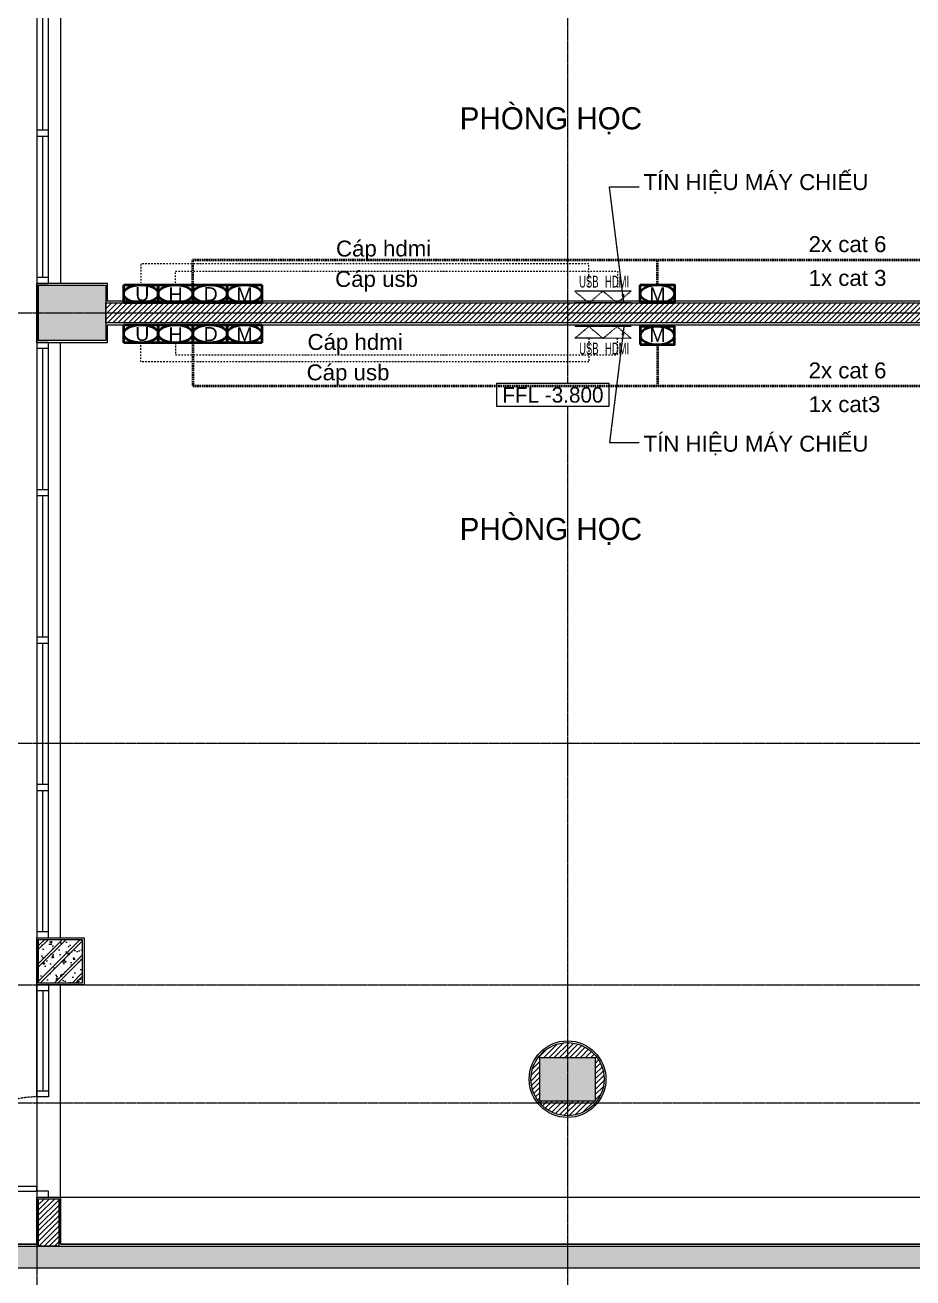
# Model space of a CAD drawing. Header units: inches. Extents: x 1721084 to 1854744, y 225101 to 488646.
# Drawn here: x 1726000 to 1733529, y 393525 to 404152 of the extents above; entities that cross this region are included whole.
import ezdxf
from ezdxf.enums import TextEntityAlignment as Align
from ezdxf.xclip import XClip

# ---------------------------------------------------------------- set-up
doc = ezdxf.new("R2010")
doc.units = ezdxf.units.IN
doc.header["$MEASUREMENT"] = 0
doc.header["$XCLIPFRAME"] = 0
doc.set_wipeout_variables(frame=1)
for name, pattern in [('ACAD_ISO03W100', [30, 12, -18]), ('CENTER2', [1.125, 0.75, -0.125, 0.125, -0.125]), ('DASHDOT', [25.399999999999995, 12.7, -6.349999999999998, 0, -6.349999999999998]), ('DASHED', [19.049999999999997, 12.7, -6.349999999999998]), ('HIDDEN', [0.375, 0.25, -0.125]), ('X-PL-BASE$0$X-GRID-BASE$0$CENTER2', [1.125, 0.75, -0.125, 0.125, -0.125]), ('X-PL-BASE$0$X-PL-BASE$0$DASHEDX2', [1.5, 1, -0.5]), ('XR-EX-P-03$0$HIDDEN', [9.524999999999995, 6.349999999999998, -3.174999999999998])]:
    doc.linetypes.add(name, pattern=pattern)
for name, color, linetype in [('A-ANNO-DIM 100', 252, 'Continuous'), ('A-CLNG-LTNG', 33, 'HIDDEN'), ('DIEN - DAY DIEN', 2, 'ACAD_ISO03W100'), ('DUCT', 11, 'Continuous'), ('X-PL-BASE$0$I-ANNO-LEVL-PLAN', 250, 'Continuous'), ('X-PL-BASE$0$X-COLUM-BASE$0$A-FLOR-COLS-CONC', 250, 'Continuous'), ('X-PL-BASE$0$X-COLUM-BASE$0$A-FLOR-PATT', 250, 'Continuous'), ('X-PL-BASE$0$X-GRID-BASE$0$A-GRID', 250, 'X-PL-BASE$0$X-GRID-BASE$0$CENTER2'), ('X-PL-BASE$0$X-PL-BASE$0$A-ANNO-RNAM', 250, 'Continuous'), ('X-PL-BASE$0$X-PL-BASE$0$A-FLOR', 250, 'Continuous'), ('X-PL-BASE$0$X-PL-BASE$0$A-FLOR-COLS-CONC', 250, 'Continuous'), ('X-PL-BASE$0$X-PL-BASE$0$A-FLOR-DOOR', 250, 'Continuous'), ('X-PL-BASE$0$X-PL-BASE$0$A-FLOR-PATT', 250, 'Continuous'), ('X-PL-BASE$0$X-PL-BASE$0$A-FLOR-WALL', 250, 'Continuous'), ('X-PL-BASE$0$X-PL-BASE$0$A-FLOR-WALL-FNSH', 250, 'Continuous'), ('X-PL-BASE$0$X-PL-BASE$0$A-FLOR-WDW', 250, 'Continuous'), ('X-PL-BASE$0$X-PL-BASE$0$A-FURN', 250, 'Continuous'), ('X-PL-BASE$0$X-PL-BASE$0$A-XREF', 250, 'Continuous'), ('Xref$0$noi that13-5-2008$0$ID-FURN-ROOM-N', 6, 'Continuous')]:
    doc.layers.add(name, color=color, linetype=linetype)
for name, color, linetype, lineweight in [('TTLL', 252, 'DASHED', 50), ('XR-EX-P-03$0$OAP040__', 4, 'Continuous', 25), ('XR-EX-P-03$0$OAP6444_COM_E', 30, 'Continuous', 25)]:
    doc.layers.add(name, color=color, linetype=linetype, lineweight=lineweight)
doc.styles.add('HDUNGARC', font='vn_vni.shx')
doc.styles.add('X-PL-BASE$0$SYMBTEXT', font='VAVON_.TTF')
doc.styles.add('X-PL-BASE$0$X-PL-BASE$0$SYMBTEXT', font='VAVON_.TTF')
doc.styles.add('XR-EX-P-03$0$Standard', font='arial.ttf')
doc.styles.add('XR-EX-P-03$0$Vn-Vni', font='vn_vni.shx', dxfattribs={"width": 0.75})
doc.styles.add('Xref$0$noi that13-5-2008$0$Arial', font='arial.ttf')
doc.dimstyles.new('DIM-75', dxfattribs={"dimscale": 75, "dimtxt": 1.8, "dimasz": 1, "dimexe": 1, "dimexo": 1, "dimgap": 0.5, "dimtad": 1, "dimdec": 0, "dimzin": 0, "dimdsep": 46, "dimtxsty": 'HDUNGARC', "dimblk": 'ARCHTICK', "dimcen": 2, "dimdle": 1, "dimclrd": 256, "dimclre": 9, "dimclrt": 3, "dimadec": 0, "dimazin": 0, "dimtfac": 1, "dimtdec": 0, "dimtix": 1, "dimtmove": 2, "dimatfit": 2, "dimfxl": 1, "dimtolj": 1, "dimtzin": 0, "dimarcsym": 2})
pattern_1 = [(50, (0, 0), (179.3150456501883, -15.68803374564877), [18.75, -206.25]), (355, (0, 0), (-34.68783340325, 188.0480334250029), [15, -165]), (100.4514, (14.94292, -1.307334999999999), (144.6273454285054, 172.3598855152384), [15.9350475, -175.285528]), (46.18420000000002, (0, 50), (266.8102621564111, -41.37975358225452), [28.125, -309.375]), (96.6356, (22.23418625, 46.55167324999999), (233.6656763871758, 243.5294677251104), [23.902572, -262.92825]), (351.1842000000001, (0, 50), (233.6654862834068, 243.5296502313311), [22.5, -247.5]), (21, (25, 37.5), (149.2267630296154, -100.6547226663347), [18.75, -206.25]), (326, (25, 37.5), (60.82883298039543, 181.2875112617133), [15, -165]), (71.45140000000002, (37.43555825, 29.1120985), (210.0556571453725, 80.6326241774881), [15.9350475, -175.285528]), (37.50000000000001, (0, 0), (3.039963829322667, 83.22346345782788), [0, -163, 0, -167.5, 0, -165.625]), (7.499999999999999, (0, 0), (65.76738436053715, 98.60292797059006), [0, -95.5, 0, -159.25, 0, -63.125]), (327.5, (-55.75, 0), (133.4556090431022, -5.638717933594937), [0, -62.5, 0, -195, 0, -258.75]), (317.5, (-80.75000000000001, 0), (145.7965423355966, 25.02624558307943), [0, -81.25, 0, -129.5, 0, -183.75]), (45, (0, 0), (-75.13009550107068, 75.13009550107068), []), (45, (0, 30.625), (-75.13009550107068, 75.13009550107068), [])]
pattern_2 = [(45, (0, 0), (-22.09708691207961, 22.09708691207961), [])]

# ---------------------------------------------------------------- blocks, each defined once
blk = doc.blocks.new('O MANG')
at = {"layer": 'TTLL', "color": 2, "linetype": 'ByBlock', "ltscale": 250}
blk.add_lwpolyline([(-192676.0396628117, 105212.4008009839), (-192090.910578482, 105212.4008009674), (-192090.9105784907, 104904.7174222446), (-192676.0396628204, 104904.7174222611)], close=True, dxfattribs=at)
at = {"layer": 'TTLL', "color": 7, "linetype": 'ByBlock', "ltscale": 250}
blk.add_ellipse((-192383.4751206513, 105058.5591116143), major_axis=(-292.5645421648314, 8.3388973e-09), ratio=0.525838463619209, dxfattribs=at)
at = {"layer": 'Xref$0$noi that13-5-2008$0$ID-FURN-ROOM-N', "insert": (-192611.1118670884, 104930.6258537247), "char_height": 236.4179104477612, "width": 579.7282727453746, "attachment_point": 7, "style": 'Xref$0$noi that13-5-2008$0$Arial'}
blk.add_mtext(' M', dxfattribs=at)
blk = doc.blocks.new('O DIEN THOAI')
at = {"layer": 'TTLL', "color": 2, "linetype": 'ByBlock', "ltscale": 250}
blk.add_lwpolyline([(-192674.3612498893, 104452.4058856912), (-192089.2321655596, 104452.4058856745), (-192089.2321655683, 104144.7225069517), (-192674.361249898, 104144.7225069684)], close=True, dxfattribs=at)
at = {"layer": 'TTLL', "color": 7, "linetype": 'ByBlock', "ltscale": 250}
blk.add_ellipse((-192381.796707729, 104298.5641963214), major_axis=(-292.5645421648314, 8.3388973e-09), ratio=0.525838463619209, dxfattribs=at)
at = {"layer": 'Xref$0$noi that13-5-2008$0$ID-FURN-ROOM-N', "insert": (-192580.6287256196, 104175.5446759663), "char_height": 236.4179104477612, "width": 579.7282727453746, "attachment_point": 7, "style": 'Xref$0$noi that13-5-2008$0$Arial'}
blk.add_mtext(' D', dxfattribs=at)
blk = doc.blocks.new('GV')
at = {"layer": 'TTLL', "color": 2, "linetype": 'ByBlock', "ltscale": 250}
for points in [[(1173152.648104962, -248726.2891364345), (1173152.648104953, -249018.8536785993), (1172998.806415592, -249018.853678595), (1172998.8064156, -248726.2891364301)], [(1173152.648104953, -249018.8536785994), (1173152.648104945, -249311.4182207643), (1172998.806415583, -249311.4182207599), (1172998.806415592, -249018.853678595)]]:
    blk.add_lwpolyline(points, close=True, dxfattribs=at)
at = {"layer": 'TTLL', "color": 7, "linetype": 'ByBlock', "ltscale": 250}
for centre in [(1173075.727260277, -248872.5714075146), (1173075.727260268, -249165.1359496796)]:
    blk.add_ellipse(centre, major_axis=(4.169475521617258e-09, 146.2822710824157), ratio=0.525838463619209, dxfattribs=at)
at = {"layer": 'TTLL', "xscale": 0.5, "yscale": 0.5, "zscale": 0.5, "rotation": 270}
for name, p in [('O DIEN THOAI', (1120926.445162099, -345648.5988457089)), ('O MANG', (1120546.447704444, -345942.002594335))]:
    blk.add_blockref(name, p, dxfattribs=at)
at = {"layer": 'Xref$0$noi that13-5-2008$0$ID-FURN-ROOM-N', "char_height": 118.2089552238806, "width": 289.8641363726873, "attachment_point": 7, "rotation": 270, "style": 'Xref$0$noi that13-5-2008$0$Arial'}
for s, insert in [('U', (1173014.217500099, -248824.7279930238)), ('H', (1173011.760631324, -249106.5757920999))]:
    blk.add_mtext(s, dxfattribs=dict(at, insert=insert))
blk = doc.blocks.new('X-PL-BASE$0$IDEN-ELEV-PLAN')
blk.add_wipeout([(-6.333333333333286, -1.3333333333339823), (-6.333333333333286, 1.333333333332675), (6.333333333333385, 1.3333333333336412), (6.333333333333385, -1.3333333333330302)])
blk.add_lwpolyline([(-6.333333333333285, -1.333333333333981), (-6.333333333333285, 1.333333333332682), (6.33333333333337, 1.333333333333668), (6.33333333333337, -1.333333333333014)], close=True)
at = {"color": 2, "style": 'X-PL-BASE$0$SYMBTEXT'}
blk.add_attdef('EL0.000', text='', height=1.999999999999999, dxfattribs=at).set_placement((2.84e-14, -1.066e-13), align=Align.MIDDLE)
blk = doc.blocks.new('X-PL-BASE$0$X-COLUM-BASE')
at = {"layer": 'X-PL-BASE$0$X-COLUM-BASE$0$A-FLOR-PATT'}
h = blk.add_hatch(dxfattribs=at)
h.set_pattern_fill('!BTCT', color=256, scale=25, pattern_type=2)
h.set_pattern_definition([(50, (0, -15), (179.3150456501883, -15.68803374564877), [18.75, -206.25]), (355, (0, -15), (-34.68783340325, 188.0480334250029), [15, -165]), (100.4514, (14.94292, -16.307335), (144.6273454285054, 172.3598855152384), [15.9350475, -175.285528]), (46.18420000000002, (0, 35), (266.8102621564111, -41.37975358225452), [28.125, -309.375]), (96.6356, (22.23418625, 31.55167325), (233.6656763871758, 243.5294677251104), [23.902572, -262.92825]), (351.1842000000001, (0, 35), (233.6654862834068, 243.5296502313311), [22.5, -247.5]), (21, (25, 22.5), (149.2267630296154, -100.6547226663347), [18.75, -206.25]), (326, (25, 22.5), (60.82883298039543, 181.2875112617133), [15, -165]), (71.45140000000002, (37.43555825, 14.1120985), (210.0556571453725, 80.6326241774881), [15.9350475, -175.285528]), (37.50000000000001, (0, -15), (3.039963829322667, 83.22346345782788), [0, -163, 0, -167.5, 0, -165.625]), (7.499999999999999, (0, -15), (65.76738436053715, 98.60292797059006), [0, -95.5, 0, -159.25, 0, -63.125]), (327.5, (-55.75, -15), (133.4556090431022, -5.638717933594937), [0, -62.5, 0, -195, 0, -258.75]), (317.5, (-80.75000000000001, -15), (145.7965423355966, 25.02624558307943), [0, -81.25, 0, -129.5, 0, -183.75]), (45, (0, -15), (-75.13009550107068, 75.13009550107068), []), (45, (0, 15.625), (-75.13009550107068, 75.13009550107068), [])])
h.paths.add_polyline_path([(385.0000000000147, 10964.99999999972), (385.0000000000147, 11334.99999999992), (15.00000000001461, 11334.99999999992), (15.00000000001461, 10964.99999999972)])
h.paths.add_polyline_path([(585.0000000000146, 5464.999999999593), (584.999919626765, 5934.999999999593), (14.99991962676503, 5934.999999999593), (15.00000000001455, 5464.999999999593)])
h.paths.add_polyline_path([(8214.999919626825, 5935.000000001644), (8214.999919626825, 5465.000000001644), (8784.999919626825, 5465.000000001644), (8784.999919626825, 5935.000000001644)])
h.paths.add_polyline_path([(14815.06726828431, -715.0000000004075), (14815.06726828432, -985.0000000001164), (15485.06726828432, -985.0000000000616), (15485.06726828431, -715.0000000003782)])
h.paths.add_polyline_path([(15014.99999999998, 3914.999999999798), (15399.99999999998, 3914.999999999832), (15399.99991962692, 4384.999999999636), (15014.99991962696, 4384.999999999616)])
h.paths.add_polyline_path([(19915.00000000001, 684.9999999998253), (19915.00000000001, 374.633291643343), (20699.99999999997, 374.633291643343), (20699.99999999997, 684.9999999998253)])
h.paths.add_polyline_path([(22516.01960487244, 4384.999999999824), (22513.98039512721, 3914.860741018177), (22883.98039512721, 3914.930370509001), (22886.01960487244, 4385.069629490648)])
h.paths.add_polyline_path([(25115.00174704491, 6115.024596866746), (25685.00174704485, 6115.024596866744), (25685.00174704485, 6585.024596866744), (25115.00174704491, 6585.024596866744)])
h.paths.add_polyline_path([(20784.99997990658, 10115.00000020512), (20785.00002009302, 10785.03046387434), (20215.00002009342, 10785.03046387434), (20214.99997990698, 10115.00000020512)])
h.paths.add_polyline_path([(4264.999919626794, 11634.54807101228), (4264.999919626794, 11215.34552865359), (4734.999919626794, 11215.34552865359), (4734.999919626795, 11634.54807101228)])
h.paths.add_polyline_path([(8414.996436279891, 10964.3381567663), (8784.996436279836, 10964.33815676632), (8784.989308839444, 11384.63675622747), (8414.989308839393, 11384.63675622747)])
h.paths.add_polyline_path([(15014.99999997836, 10524.99999987148), (15585.00000000885, 10524.99999987147), (15584.99999999154, 11094.72734024336), (15014.99999996104, 11094.72734024338)])
h.paths.add_polyline_path([(25115.00174704491, 9915.024596866104), (25685.00174704485, 9915.024596866104), (25685.00174704486, 10385.0245968661), (25115.00174704491, 10385.0245968661)])
h.paths.add_polyline_path([(20214.99997990689, 3914.999999999825), (20784.99997990689, 3914.999999999826), (20785.00002009352, 4384.999999999824), (20215.00002009352, 4384.999999999824)])
h.paths.add_polyline_path([(8415.000000000016, -985.0000000002176), (8785.00000000003, -985.0000000002043), (8785.00000000003, -614.9999999568681), (8415.000000000027, -614.9999999568681)])
h.paths.add_polyline_path([(4264.999919626759, -985.0000000001164), (4734.999919626761, -985.0000000002547), (4735.000000000133, -615.0000000005311), (4265.000000000132, -615.0000000003928)])
h = blk.add_hatch(dxfattribs=at)
h.set_pattern_fill('!BTCT', color=256, scale=25, pattern_type=2)
h.set_pattern_definition(pattern_1)
h.paths.add_polyline_path([(385.0000000000147, 384.9999999997963), (15.00000000001449, 384.9999999997963), (15.00000000001455, 14.99999999979627), (385.0000000000147, 14.99999999979627)])
at = {"layer": 'X-PL-BASE$0$X-COLUM-BASE$0$A-FLOR-COLS-CONC'}
for points in [[(584.999919626765, 5934.999999999593), (585.0000000000146, 5464.999999999797), (15.00000000001455, 5464.999999999797), (14.999919626765, 5934.999999999593)], [(15.00000000001452, 384.9999999997963), (385.0000000000147, 384.9999999997963), (385.0000000000147, 14.99999999979627), (15.00000000001455, 14.99999999979627)], [(4734.999919626772, -615.0000000005311), (4734.999919626758, -985.0000000002547), (4264.999919626759, -985.0000000001164), (4264.999919626772, -615.000000000393)]]:
    blk.add_lwpolyline(points, close=True, dxfattribs=at)
blk = doc.blocks.new('X-PL-BASE$0$X-GRID-BASE')
at = {"layer": 'X-PL-BASE$0$X-GRID-BASE$0$A-GRID', "ltscale": 8}
for p, q in [((5.9835e-12, 15788.19757388748), (-2.3166e-12, -5250.000000207478)), ((4500.000000000136, 15788.19757388748), (4500.000000000129, -5250.000000207478)), ((-3578.678544014039, 5700.000000000153), (9300.000000000013, 5700.000000000153)), ((-3578.678544014041, 2050.0000000002), (14116.50000000014, 2050.000000000204)), ((-3578.678544014041, 2.000888e-10), (14116.50000000014, 2.037268e-10)), ((-3578.678544014041, -999.999999999818), (32399.7823056401, -999.9999999998143))]:
    blk.add_line(p, q, dxfattribs=at)
blk = doc.blocks.new('*U161')
for points in [[(0, 0), (50, 0), (50, 100), (0, 100)], [(0, 0), (1300, 0), (1300, 100), (0, 100)], [(1250, 0), (1300, 0), (1300, 100), (1250, 100)]]:
    blk.add_lwpolyline(points, close=True)
at = {"color": 8}
blk.add_lwpolyline([(50, 50), (1250, 50)], dxfattribs=at)
blk = doc.blocks.new('*U164')
for points in [[(0, 0), (50, 0), (50, 100), (0, 100)], [(0, 0), (949.99999999997, 3.8e-15), (949.99999999997, 100), (0, 100)], [(899.9999999999701, 3.8e-15), (949.99999999997, 3.8e-15), (949.99999999997, 100), (899.9999999999701, 100)]]:
    blk.add_lwpolyline(points, close=True)
at = {"color": 8}
blk.add_lwpolyline([(50, 50), (899.9999999999701, 50)], dxfattribs=at)
blk = doc.blocks.new('*U162')
at = {"color": 0}
for points in [[(-850, 0), (-900, 0), (-900, 100.0000005904585), (-850, 100.0000005904585)], [(-50, 0), (0, 0), (0, 100.0000005904585), (-50, 100.0000005904585)]]:
    blk.add_lwpolyline(points, close=True, dxfattribs=at)
blk.add_lwpolyline([(-50, 0), (-90, 0), (-90, -800.0000044945625), (-50, -800.0000044945625)], close=True)
at = {"color": 8, "linetype": 'X-PL-BASE$0$X-PL-BASE$0$DASHEDX2'}
blk.add_arc((-48.13358472027255, 0.7730945218835501), 801.8667924517, 180.0552399233234, 267.0071586648258, dxfattribs=at)
blk = doc.blocks.new('X-PL-BASE')
at = {"layer": 'X-PL-BASE$0$X-PL-BASE$0$A-FLOR-PATT'}
h = blk.add_hatch(dxfattribs=at)
h.set_pattern_fill('!BTCT', color=250, scale=25, pattern_type=2)
h.set_pattern_definition(pattern_1)
h.paths.add_polyline_path([(31299.4674331219, 9325.873454918243), (31299.4674331219, 11425.36528891014), (-1952.551098114065, 13387.66997175579), (-2182.536130408709, -2399.999999938292), (20699.99999999997, -2399.999999938295), (20699.99999999997, 374.6332916433439), (20514.99999999997, 374.633291643343), (20514.99999999997, -2214.999999938293), (-1979.819944848707, -2214.999999938292), (-1755.39901781148, 13190.71356087364), (18014.99999999963, 12024.00103369474), (18014.99999999969, 11907.8935208334), (18284.99999999963, 11907.8935208334), (25315.00000005006, 11493.03143035474), (25315.00000005006, 10385.0245968661), (25585.00000005004, 10385.0245968661), (25585.00000005004, 11477.09789345169), (31014.46743312191, 11156.68819082667), (31014.46743312191, 9431.470602636682), (27830.7890241758, 5725.000000000164), (25585.00000005004, 5725.000000000164), (25585.00000005004, 6115.024596866744), (25315.00000005005, 6115.024596866744), (25315.00000005005, 4199.999999999879), (22885.00000060804, 4200.087380677866), (22884.99999490906, 3914.860741018177), (25585.00000005004, 3914.860741018177), (25585.00000005004, 5440.000000000165), (27961.69067872937, 5440.000000000165)])
h.paths.add_polyline_path([(25585.00000005004, 9915.024596866104), (25315.00000005005, 9915.024596866104), (25315.00000005005, 6585.024596866744), (25585.00000005004, 6585.024596866744)], flags=17)
h.paths.add_polyline_path([(18284.99999999981, 7985.000000064504), (18284.99999999981, 11908.82442799646), (18014.99999999982, 11906.96261367034), (18014.99999999982, 7713.13818573838), (18014.99999999991, 7715.000000064304), (18015.00000000016, 3914.999999999826), (20214.99999572503, 3914.999811892192), (20214.99999572503, 4199.999999999827), (18285.00000000014, 4199.999999999879)], flags=17)
h.paths.add_polyline_path([(22514.99999999983, 4199.999999999879), (20784.99999209113, 4199.999991449533), (20784.99999209113, 3914.999999999879), (22514.99999999983, 3914.999999999879)], flags=17)
h.paths.add_polyline_path([(20699.99999999996, 3914.999999999879), (20514.99999999996, 3914.999999999825), (20514.99999999996, 684.9999999998253), (20699.99999999997, 685.0000000000252)], flags=17)
h = blk.add_hatch(dxfattribs=at)
h.set_pattern_fill('ANSI31', color=250, scale=250)
h.set_pattern_definition(pattern_2)
h.paths.add_polyline_path([(8214.999919626825, 5615.000000001645), (8214.999919626825, 5785.000000001645), (584.9999598133901, 5785.000000000153), (584.999959813389, 5615.000000000153)])
h = blk.add_hatch(dxfattribs=at)
h.set_pattern_fill('ANSI31', color=250, scale=250)
h.set_pattern_definition([(45, (1800.252066165267, -396.0949841363328), (-22.09708691207961, 22.09708691207961), [])])
h.paths.add_polyline_path([(4190.000000000131, -800.0000000001401, 1), (4810.000000000132, -800.0000000001401, 1)])
h.paths.add_polyline_path([(4734.999919626772, -615.0000000005313), (4734.999919626772, -985.0000000001164), (4264.999919626759, -985.0000000001164), (4264.999919626759, -615.0000000005313)], flags=16)
h = blk.add_hatch(dxfattribs=at)
h.set_pattern_fill('ANSI31', color=250, scale=250)
h.set_pattern_definition(pattern_2)
h.paths.add_polyline_path([(185.0023940967805, -1814.999965798021), (15.00239409679223, -1814.999965798021), (15.02247194236736, -2214.999999938292), (185.0224719423555, -2214.999999938292)])
at = {"layer": 'X-PL-BASE$0$X-PL-BASE$0$A-FLOR'}
blk.add_lwpolyline([(-1740.629014505304, 13174.81584080309), (5.0022e-12, 13072.09592733221), (-2.5011e-12, -2199.999999938291), (-1964.599842626035, -2199.99999993829)], close=True, dxfattribs=at)
blk.add_circle((4500.000000000132, -800.0000000001397), 325, dxfattribs=at)
at = {"layer": 'X-PL-BASE$0$X-PL-BASE$0$A-FLOR-COLS-CONC'}
for points in [[(-1979.819944848707, -2214.999999938293), (20514.99999999997, -2214.999999938293)], [(-2182.536130408708, -2399.999999938293), (20699.99999999997, -2399.999999938293)]]:
    blk.add_lwpolyline(points, dxfattribs=at)
at = {"layer": 'X-PL-BASE$0$X-PL-BASE$0$A-FLOR-DOOR'}
for points in [[(200.0000000000039, 10949.99999999972), (200.0000000000032, 5949.999999999593)], [(200.0000000000096, 399.9999999997963), (200.0000000000096, 5449.999999999796)], [(200.0000000000027, -1799.999999999404), (200.0000000000043, -2.037268e-10)]]:
    blk.add_lwpolyline(points, dxfattribs=at)
at = {"layer": 'X-PL-BASE$0$X-PL-BASE$0$A-FLOR-WALL'}
for points in [[(584.999959813389, 5615.000000000153), (584.9999598133895, 5785.000000000153), (8214.999919626825, 5785.000000001645), (8214.999919626825, 5615.000000001645)], [(185.0224719423555, -2214.999999938292), (15.02247194236737, -2214.999999938292), (15.00239409679226, -1814.999965798021), (185.0023940967805, -1814.999965798021)]]:
    blk.add_lwpolyline(points, close=True, dxfattribs=at)
blk.add_circle((4500.000000000132, -800.0000000001397), 310, dxfattribs=at)
at = {"layer": 'X-PL-BASE$0$X-PL-BASE$0$A-FLOR-WALL-FNSH'}
for points in [[(2.16e-12, 5449.999999999796), (600.0000000000146, 5449.999999999796), (600.0000000000146, 5600.000000000153), (8199.999975888044, 5600.000000000151), (8200, 5450.000000001644), (8800.000000000016, 5450.000000001644), (8799.999919626833, 5950.000000001644), (8199.999919626816, 5950.000000001644), (8199.999943738772, 5800.000000000151), (599.9999557947276, 5800.000000000153), (599.999915608103, 5949.999999999593), (2.3874e-12, 5949.999999999593)], [(2.195e-12, 5449.999999999796), (2.0941e-12, 5949.999999999593)], [(2.163e-13, -2.037268e-10), (3.606e-13, 399.9999999997962)], [(3.411e-13, 399.9999999997963), (400.0000000000143, 399.9999999997963), (400.0000000000143, -2.037268e-10), (2.558e-13, -2.037268e-10)], [(-5.745e-13, -2199.999999938291), (-3.661e-13, -1799.999999999404)], [(-3.695e-13, -1799.999999999404), (200.0000000000027, -1799.999999999404)], [(200.0000000000027, -1799.999999999404), (200.0000000000028, -2199.999999938291)], [(-1964.599842626035, -2199.99999993829), (-6.821e-13, -2199.999999938291)], [(200.0000000000028, -2199.999999938291), (8700.000000008253, -2199.999999938296)]]:
    blk.add_lwpolyline(points, dxfattribs=at)
at = {"layer": 'X-PL-BASE$0$X-PL-BASE$0$A-FURN'}
blk.add_lwpolyline([(200.0000000000027, -1799.999999999404), (8700.000000000002, -1799.999999999415), (8700, -2199.999999938296), (200.0000000000027, -2199.999999938291), (200.0000000000032, -1799.999999999404)], dxfattribs=at)
at = {"layer": 'X-PL-BASE$0$X-PL-BASE$0$A-FLOR-DOOR', "rotation": 270.0000195959489}
blk.add_blockref('*U162', (0.0023935063337456, -1799.999999999404), dxfattribs=at)
at = {"layer": 'X-PL-BASE$0$X-PL-BASE$0$A-FLOR-WDW', "rotation": 90.00000000000001}
for p in [(100.0000000000021, 7200.000000001644), (100.0000000000021, 5950.000000001644), (100.0000000000014, 4149.999999999796), (100.000000000003, 2899.999999999796), (100.0000000000029, 1649.999999999796), (100.0000000000029, 399.9999999997963)]:
    blk.add_blockref('*U161', p, dxfattribs=at)
at = {"layer": 'X-PL-BASE$0$X-PL-BASE$0$A-FLOR-WDW', "xscale": -1, "rotation": 90.00001959594886}
blk.add_blockref('*U164', (100.0019494788119, 3.42019022526e-05), dxfattribs=at)
at = {"layer": 'X-PL-BASE$0$X-PL-BASE$0$A-XREF', "color": 250}
blk.add_blockref('X-PL-BASE$0$X-GRID-BASE', (0, 0), dxfattribs=at)
at = {"layer": 'X-PL-BASE$0$X-PL-BASE$0$A-XREF'}
blk.add_blockref('X-PL-BASE$0$X-COLUM-BASE', (0, 0), dxfattribs=at)
at = {"layer": 'X-PL-BASE$0$X-PL-BASE$0$A-ANNO-RNAM', "char_height": 187.5, "width": 3663.529408490572, "attachment_point": 5, "style": 'X-PL-BASE$0$X-PL-BASE$0$SYMBTEXT'}
for insert in [(4358.594607330635, 7329.901123549527), (4358.594607330635, 3847.01785585827)]:
    blk.add_mtext('PHOØNG HOÏC', dxfattribs=dict(at, insert=insert))
at = {"layer": 'X-PL-BASE$0$I-ANNO-LEVL-PLAN'}
ref = blk.add_blockref('X-PL-BASE$0$IDEN-ELEV-PLAN', (4375.756539416143, 5005.000000046567), dxfattribs=dict(at, xscale=75, yscale=75, zscale=75))
ref.add_attrib('EL 000.00', 'FFL -3.800', dxfattribs={"layer": '0', "height": 131.25, "style": 'X-PL-BASE$0$SYMBTEXT'}).set_placement((4375.756539416143, 5005.000000046567), align=Align.MIDDLE)
blk = doc.blocks.new('_ArchTick')
at = {"color": 0, "linetype": 'ByBlock', "const_width": 0.15}
blk.add_lwpolyline([(-0.5000000000000018, -0.4822552045807245), (0.5, 0.5177447954192829)], dxfattribs=at)
blk = doc.blocks.new('XR-EX-P-03$0$TEL')
at = {"linetype": 'XR-EX-P-03$0$HIDDEN'}
for p, q in [((5405.095842785026, 19800.10210637204), (5315.095842785026, 19875.10210637204)), ((5495.095842785026, 19875.10210637204), (5405.095842785026, 19800.10210637204))]:
    blk.add_line(p, q, dxfattribs=at)
at = {"color": 0}
for points in [[(5315.095842785026, 19875.10210637204), (5495.095842785026, 19875.10210637204)], [(5315.095842785026, 19800.10210637204), (5495.095842785026, 19800.10210637204)]]:
    blk.add_lwpolyline(points, dxfattribs=at)
at = {"style": 'XR-EX-P-03$0$Standard', "width": 0.8}
blk.add_attdef('1', text='', height=150, dxfattribs=at).set_placement((5405.091247215816, 19900.10617954222), align=Align.BOTTOM_CENTER)
blk = doc.blocks.new('*U681')
at = {"layer": 'XR-EX-P-03$0$OAP6444_COM_E', "xscale": 1.333333333333333, "yscale": 1.333333333333333, "zscale": 1.333333333333333}
blk.add_blockref('XR-EX-P-03$0$TEL', (-7206.794457046702, -26400.13614182938), dxfattribs=at)
at = {"layer": 'XR-EX-P-03$0$OAP040__', "style": 'XR-EX-P-03$0$Vn-Vni', "width": 0.75}
blk.add_attdef('N_1', text='', height=200, dxfattribs=at).set_placement((0, 100), align=Align.BOTTOM_CENTER)

msp = doc.modelspace()

# ---------------------------------------------------------------- block references
at = {"layer": 'DIEN - DAY DIEN', "linetype": 'DASHDOT', "rotation": 90}
msp.add_blockref('GV', (1478110.35190502, -771203.2173278048), dxfattribs=at)

# ---------------------------------------------------------------- next in the draw order: block references
ref = msp.add_blockref('X-PL-BASE', (1726100.38168202, 396010.5894645699))
XClip(ref).set_block_clipping_path([(-4378.678544014081, -12850.40767212701), (34696.321455986006, 17749.59232787299)])

# ---------------------------------------------------------------- next in the draw order: linework, layer by layer
at = {"layer": 'DUCT', "linetype": 'DASHDOT'}
for points in [[(1730781.023559306, 401925.6484888872), (1730781.023559306, 402125.6789291401), (1726982.5, 402125.6789291401), (1726982.923312532, 401964.4311539191)], [(1727275.487854698, 401964.4311539276), (1727275.487854698, 402065.1789291401), (1731023.5, 402065.1789291401), (1731023.719994979, 401926.0321989259)], [(1730781.023559306, 401495.5304402529), (1730781.023559306, 401295.5), (1726982.5, 401295.5), (1726982.923312532, 401456.747775221)], [(1727275.487854698, 401456.7477752125), (1727275.487854698, 401356), (1731023.5, 401356), (1731023.719994979, 401495.1467302142)]]:
    msp.add_lwpolyline(points, dxfattribs=at)
at = {"layer": 'TTLL', "color": 4}
for p, q in [((1731362.282271085, 401949.3749457384), (1731362.282271085, 402161.4652902158)), ((1731362.432504226, 401441.5458940719), (1731362.432504226, 401090.7339610891))]:
    msp.add_line(p, q, dxfattribs=at)
for points in [[(1727421.770125784, 401949.4307771402), (1727421.770125784, 402161.4652902158), (1735216.996214171, 402161.4652902158), (1735216.996214171, 394579.6526898539), (1740786.734296866, 394579.6526898539)], [(1727421.77012578, 401456.7477752084), (1727421.77012578, 401090.733961089), (1735216.996214171, 401090.733961089)]]:
    msp.add_lwpolyline(points, dxfattribs=at)
at = {"layer": 'TTLL', "color": 2, "linetype": 'ByBlock', "ltscale": 250}
for points in [[(1731216.000000002, 401949.3749457424), (1731508.564542167, 401949.3749457342), (1731508.564542163, 401795.5332563728), (1731215.999999998, 401795.5332563811)], [(1731216.150258748, 401441.4593435125), (1731508.714749704, 401441.6324446312), (1731508.623726477, 401595.4741070648), (1731216.059235522, 401595.3010059462)]]:
    msp.add_lwpolyline(points, close=True, dxfattribs=at)
at = {"layer": 'TTLL', "color": 7, "linetype": 'ByBlock', "ltscale": 250}
msp.add_ellipse((1731362.282271082, 401872.4541010577), major_axis=(-146.2822710824157, 4.16944865e-09), ratio=0.525838463619209, dxfattribs=at)
at = {"layer": 'TTLL', "color": 7, "linetype": 'ByBlock', "ltscale": 250, "extrusion": (0, 0, -0.9999999999999999)}
msp.add_ellipse((1731362.386992613, 401518.4667252887), major_axis=(-146.2822454778092, -0.08655055936092185), ratio=0.525838463619209, dxfattribs=at)

# ---------------------------------------------------------------- next in the draw order: block references
at = {"layer": 'DIEN - DAY DIEN', "linetype": 'DASHDOT', "rotation": 90}
msp.add_blockref('GV', (1478110.35190502, -771542.058640375), dxfattribs=at)
at = {"layer": 'Xref$0$noi that13-5-2008$0$ID-FURN-ROOM-N'}
ref = msp.add_blockref('*U681', (1730781.122477667, 401795.5894645785), dxfattribs=dict(at, xscale=-1, rotation=0.1244862860085938))
ref.add_attrib('N_1', 'USB', dxfattribs={"layer": 'XR-EX-P-03$0$OAP040__', "height": 100, "rotation": 0.1244862860109119, "style": 'XR-EX-P-03$0$Vn-Vni', "width": 0.6}).set_placement((1730780.905208281, 401895.5892285483), align=Align.BOTTOM_CENTER)
ref = msp.add_blockref('*U681', (1731021.121911194, 401796.1109111038), dxfattribs=dict(at, xscale=-1, rotation=0.1244862860085938))
ref.add_attrib('N_1', 'HDMI', dxfattribs={"layer": 'XR-EX-P-03$0$OAP040__', "height": 100, "rotation": 0.1244862860109119, "style": 'XR-EX-P-03$0$Vn-Vni', "width": 0.6}).set_placement((1731020.904641809, 401896.1106750736), align=Align.BOTTOM_CENTER)
ref = msp.add_blockref('*U681', (1730781.181661982, 401595.5303152705), dxfattribs=dict(at, rotation=179.9094138016755))
ref.add_attrib('N_1', 'USB', dxfattribs={"layer": 'XR-EX-P-03$0$OAP040__', "height": 99.99999999999999, "rotation": 359.9094138013264, "style": 'XR-EX-P-03$0$Vn-Vni', "width": 0.6}).set_placement((1730780.760054845, 401328.8639818897), align=Align.BOTTOM_CENTER)
ref = msp.add_blockref('*U681', (1731021.181362024, 401595.1508688484), dxfattribs=dict(at, rotation=179.9094138016755))
ref.add_attrib('N_1', 'HDMI', dxfattribs={"layer": 'XR-EX-P-03$0$OAP040__', "height": 99.99999999999999, "rotation": 359.9094138013264, "style": 'XR-EX-P-03$0$Vn-Vni', "width": 0.6}).set_placement((1731020.759754888, 401328.4845354674), align=Align.BOTTOM_CENTER)

# ---------------------------------------------------------------- next in the draw order: texts
at = {"layer": 'A-ANNO-DIM 100', "color": 3, "insert": (1731244.505130458, 402887.9642462347), "char_height": 135, "attachment_point": 1, "style": 'HDUNGARC'}
msp.add_mtext('\\A1;{\\fArial|b0|i0|c0|p34;TÍN HIỆU MÁY CHIẾU}', dxfattribs=at)
at = {"layer": 'A-ANNO-DIM 100', "color": 3, "char_height": 135, "attachment_point": 7, "rotation": 0.03081909004553562, "style": 'HDUNGARC'}
for s, insert in [('\\A1;{\\fArial|b0|i0|c0|p34;Cáp hdmi}', (1728637.094014137, 402148.3972354618)), ('\\A1;{\\fArial|b0|i0|c0|p34;2x cat 6}', (1732644.5, 402224.2313291267)), ('\\A1;{\\fArial|b0|i0|c0|p34;Cáp usb}', (1728629.594014137, 401890.3972354618)), ('\\A1;{\\fArial|b0|i0|c0|p34;1x cat 3}', (1732644.594014137, 401937.7313291267)), ('\\A1;{\\fArial|b0|i0|c0|p34;Cáp hdmi}', (1728395.5, 401356)), ('\\A1;{\\fArial|b0|i0|c0|p34;Cáp usb}', (1728388, 401098)), ('\\A1;{\\fArial|b0|i0|c0|p34;2x cat 6}', (1732644.5, 401153.5)), ('\\A1;{\\fArial|b0|i0|c0|p34;1x cat3}', (1732644.594014137, 400867)), ('\\A1;{\\fArial|b0|i0|c0|p34;TÍN HIỆU MÁY CHIẾU}', (1731245.146485607, 400503.2772065287))]:
    msp.add_mtext(s, dxfattribs=dict(at, insert=insert))
at = {"layer": 'Xref$0$noi that13-5-2008$0$ID-FURN-ROOM-N', "insert": (1731248.463897864, 401808.4874721129), "char_height": 118.2089552238806, "width": 289.8641363726873, "attachment_point": 7, "style": 'Xref$0$noi that13-5-2008$0$Arial'}
msp.add_mtext(' M', dxfattribs=at)
at = {"layer": 'Xref$0$noi that13-5-2008$0$ID-FURN-ROOM-N', "insert": (1731248.530792302, 401582.3660003354), "char_height": 118.2089552238806, "width": 289.8641363726873, "attachment_point": 1, "rotation": 0.033900087675692435, "style": 'Xref$0$noi that13-5-2008$0$Arial'}
msp.add_mtext(' M', dxfattribs=at)

# ---------------------------------------------------------------- next in the draw order: leaders
at = {"layer": 'A-CLNG-LTNG', "linetype": 'CENTER2'}
for points in [[(1731078.122477657, 401795.5894645785), (1730955.821152376, 402780.1210626084), (1731207.717003663, 402780.1210626084)], [(1731078.176274414, 401595.562333831), (1730956.404541024, 400610.9650930102), (1731208.300355871, 400611.1005864203)]]:
    msp.add_leader(points, dimstyle='DIM-75', override={"dimgap": 0.5, "dimtad": 0}, dxfattribs=at)

doc.saveas('drawing.dxf')
